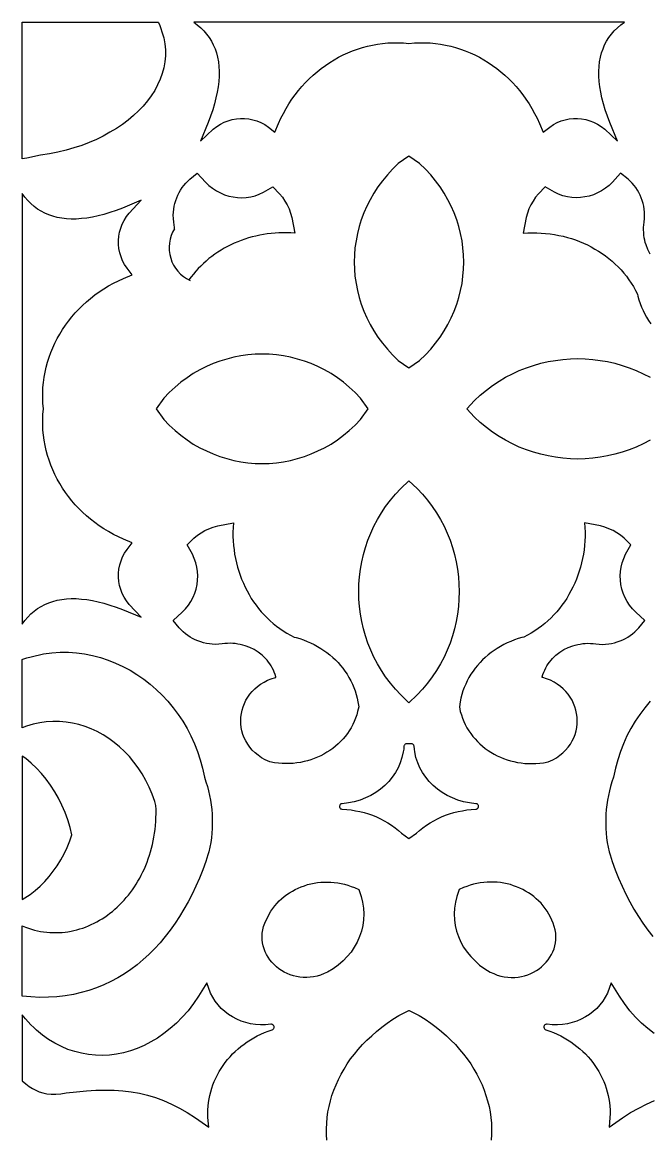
# Model space of a CAD drawing. Extents: x -1917 to -261, y -485 to 605.
# Drawn here: x -1846.6 to -1780.2, y 417.2 to 535.1 of the extents above; entities that cross this region are included whole.
import ezdxf

# ---------------------------------------------------------------- set-up
doc = ezdxf.new("R2010")
doc.units = 0
doc.layers.add('LAYER_1', color=18, linetype='CONTINUOUS')

msp = doc.modelspace()

# ---------------------------------------------------------------- linework, layer by layer
at = {"layer": 'LAYER_1'}
for points in [[(-1839.43, 535.12), (-1832.19, 535.12), (-1832.17, 535.08), (-1832.03, 534.76), (-1831.9, 534.44), (-1831.79, 534.11), (-1831.69, 533.79), (-1831.61, 533.47), (-1831.49, 532.82), (-1831.43, 532.18), (-1831.43, 531.55), (-1831.49, 530.92), (-1831.6, 530.29), (-1831.77, 529.68), (-1831.98, 529.07), (-1832.25, 528.48), (-1832.56, 527.9), (-1832.93, 527.33), (-1833.33, 526.78), (-1833.78, 526.24), (-1834.27, 525.73), (-1834.81, 525.23), (-1835.38, 524.75), (-1835.98, 524.29), (-1836.62, 523.86), (-1837.3, 523.45), (-1838.01, 523.06), (-1838.74, 522.7), (-1839.51, 522.37), (-1840.3, 522.07), (-1841.12, 521.79), (-1841.96, 521.55), (-1842.83, 521.35), (-1843.71, 521.17), (-1844.67, 521.03), (-1845.15, 520.91), (-1845.63, 520.8), (-1846.11, 520.71), (-1846.6, 520.63)], [(-1846.6, 535.12), (-1839.43, 535.12)], [(-1846.6, 520.63), (-1846.6, 535.12)], [(-1830.47, 513.23), (-1830.48, 513.37), (-1830.49, 513.65), (-1830.52, 513.93), (-1830.58, 514.3), (-1830.59, 514.66), (-1830.57, 514.98), (-1830.54, 515.3), (-1830.49, 515.61), (-1830.42, 515.91), (-1830.33, 516.21), (-1830.23, 516.5), (-1830.11, 516.79), (-1829.97, 517.06), (-1829.82, 517.33), (-1829.65, 517.59), (-1829.47, 517.83), (-1829.27, 518.07), (-1829.06, 518.29), (-1828.83, 518.5), (-1828.05, 519.13), (-1827.19, 518.17), (-1826.82, 517.82), (-1826.43, 517.52), (-1826.02, 517.25), (-1825.6, 517.03), (-1825.16, 516.84), (-1824.71, 516.7), (-1824.26, 516.6), (-1823.79, 516.54), (-1823.33, 516.52), (-1822.86, 516.55), (-1822.39, 516.62), (-1821.93, 516.73), (-1821.48, 516.89), (-1821.03, 517.1), (-1820.05, 517.66), (-1819.33, 516.92), (-1819.03, 516.56), (-1818.77, 516.17), (-1818.53, 515.76), (-1818.33, 515.33), (-1818.16, 514.88), (-1818.03, 514.42), (-1817.71, 512.75), (-1818.14, 512.78), (-1818.56, 512.79), (-1818.98, 512.8), (-1819.4, 512.79), (-1819.81, 512.76), (-1820.22, 512.73), (-1820.63, 512.68), (-1821.04, 512.62), (-1821.44, 512.54), (-1821.84, 512.46), (-1822.23, 512.36), (-1822.62, 512.25), (-1823.01, 512.13), (-1823.39, 511.99), (-1823.76, 511.85), (-1824.13, 511.69), (-1824.49, 511.53), (-1824.84, 511.35), (-1825.19, 511.16), (-1825.53, 510.96), (-1825.86, 510.75), (-1826.19, 510.53), (-1826.5, 510.3), (-1826.81, 510.06), (-1827.11, 509.81), (-1827.4, 509.55), (-1827.68, 509.28), (-1827.95, 509.01), (-1828.21, 508.72), (-1828.46, 508.43), (-1828.7, 508.12), (-1828.93, 507.81)], [(-1780.08, 510.55), (-1780.31, 511.02), (-1780.5, 511.52), (-1780.58, 511.76), (-1780.64, 512.02), (-1780.69, 512.28), (-1780.73, 512.55), (-1780.75, 512.82), (-1780.76, 513.1), (-1780.76, 513.37), (-1780.74, 513.65), (-1780.71, 513.93), (-1780.65, 514.3), (-1780.65, 514.66), (-1780.67, 514.98), (-1780.7, 515.3), (-1780.75, 515.61), (-1780.82, 515.91), (-1780.91, 516.21), (-1781.01, 516.5), (-1781.13, 516.79), (-1781.27, 517.06), (-1781.42, 517.33), (-1781.59, 517.59), (-1781.77, 517.83), (-1781.97, 518.07), (-1782.18, 518.29), (-1782.4, 518.5), (-1783.19, 519.13), (-1784.05, 518.17), (-1784.42, 517.82), (-1784.8, 517.52), (-1785.21, 517.25), (-1785.64, 517.03), (-1786.07, 516.84), (-1786.52, 516.7), (-1786.98, 516.6), (-1787.44, 516.54), (-1787.91, 516.52), (-1788.38, 516.55), (-1788.84, 516.62), (-1789.3, 516.73), (-1789.76, 516.89), (-1790.2, 517.1), (-1791.18, 517.66), (-1791.9, 516.92), (-1792.2, 516.56), (-1792.47, 516.17), (-1792.71, 515.76), (-1792.91, 515.33), (-1793.07, 514.88), (-1793.2, 514.42), (-1793.52, 512.75), (-1793.04, 512.78), (-1792.56, 512.8), (-1792.08, 512.79), (-1791.61, 512.77), (-1791.14, 512.74), (-1790.67, 512.69), (-1790.2, 512.62), (-1789.75, 512.53), (-1789.29, 512.43), (-1788.84, 512.31), (-1788.4, 512.18), (-1787.97, 512.04), (-1787.54, 511.87), (-1787.12, 511.7), (-1786.71, 511.51), (-1786.31, 511.3), (-1785.92, 511.08), (-1785.53, 510.85), (-1785.16, 510.6), (-1784.79, 510.35), (-1784.44, 510.07), (-1784.1, 509.79), (-1783.77, 509.49), (-1783.45, 509.18), (-1783.15, 508.86), (-1782.86, 508.53), (-1782.58, 508.19), (-1782.32, 507.83), (-1782.07, 507.47), (-1781.84, 507.09), (-1781.62, 506.7), (-1781.42, 506.31), (-1781.37, 506.1), (-1781.25, 505.71), (-1781.12, 505.31), (-1780.97, 504.93), (-1780.81, 504.56), (-1780.63, 504.19), (-1780.44, 503.84), (-1780.23, 503.5), (-1780.01, 503.16)], [(-1780.08, 490.8), (-1780.8, 490.42), (-1781.53, 490.09), (-1782.28, 489.79), (-1783.03, 489.53), (-1783.8, 489.32), (-1784.58, 489.14), (-1785.36, 489), (-1786.15, 488.9), (-1786.94, 488.84), (-1787.73, 488.82), (-1788.52, 488.84), (-1789.31, 488.9), (-1790.1, 489), (-1790.88, 489.14), (-1791.66, 489.32), (-1792.43, 489.53), (-1793.18, 489.79), (-1793.93, 490.09), (-1794.66, 490.42), (-1795.38, 490.8), (-1796.08, 491.22), (-1796.76, 491.67), (-1797.42, 492.17), (-1798.06, 492.7), (-1798.67, 493.27), (-1799.5, 494.14), (-1798.67, 495.01), (-1798.06, 495.58), (-1797.42, 496.12), (-1796.76, 496.61), (-1796.08, 497.07), (-1795.38, 497.48), (-1794.66, 497.86), (-1793.93, 498.2), (-1793.18, 498.49), (-1792.43, 498.75), (-1791.66, 498.97), (-1790.88, 499.15), (-1790.1, 499.28), (-1789.31, 499.38), (-1788.52, 499.44), (-1787.73, 499.46), (-1786.94, 499.44), (-1786.15, 499.38), (-1785.36, 499.28), (-1784.58, 499.15), (-1783.8, 498.97), (-1783.03, 498.75), (-1782.28, 498.49), (-1781.53, 498.2), (-1780.8, 497.86), (-1780.08, 497.48)], [(-1780.07, 463.14), (-1780.63, 462.46), (-1781.16, 461.75), (-1781.65, 461.02), (-1782.1, 460.25), (-1782.52, 459.46), (-1782.89, 458.64), (-1783.22, 457.8), (-1783.5, 456.93), (-1783.74, 456.04), (-1783.94, 455.09), (-1784.11, 454.61), (-1784.25, 454.12), (-1784.38, 453.64), (-1784.49, 453.15), (-1784.58, 452.65), (-1784.66, 452.16), (-1784.71, 451.66), (-1784.75, 451.16), (-1784.77, 450.66), (-1784.77, 450.16), (-1784.76, 449.66), (-1784.73, 449.16), (-1784.68, 448.66), (-1784.61, 448.17), (-1784.52, 447.67), (-1784.42, 447.18), (-1784.31, 446.86), (-1784.1, 446.17), (-1783.77, 445.27), (-1783.41, 444.39), (-1783.04, 443.54), (-1782.64, 442.7), (-1782.22, 441.89), (-1781.78, 441.1), (-1781.31, 440.34), (-1780.83, 439.6), (-1780.32, 438.89), (-1779.79, 438.2)], [(-1779.65, 427.91), (-1780.32, 428.44), (-1780.97, 429.02), (-1781.6, 429.66), (-1782.2, 430.34), (-1782.78, 431.09), (-1783.33, 431.88), (-1784.18, 433.28), (-1784.6, 432.21), (-1784.82, 431.76), (-1785.09, 431.34), (-1785.39, 430.95), (-1785.73, 430.58), (-1786.1, 430.25), (-1786.5, 429.94), (-1786.92, 429.67), (-1787.37, 429.44), (-1787.84, 429.24), (-1788.33, 429.08), (-1788.84, 428.96), (-1789.36, 428.88), (-1789.89, 428.84), (-1790.43, 428.84), (-1790.98, 428.9), (-1791.05, 428.9), (-1791.11, 428.89), (-1791.16, 428.87), (-1791.21, 428.84), (-1791.25, 428.8), (-1791.28, 428.76), (-1791.3, 428.72), (-1791.32, 428.67), (-1791.33, 428.62), (-1791.32, 428.57), (-1791.31, 428.52), (-1791.3, 428.47), (-1791.27, 428.42), (-1791.23, 428.38), (-1791.18, 428.35), (-1791.12, 428.32), (-1790.71, 428.18), (-1790.31, 428.02), (-1789.92, 427.85), (-1789.54, 427.67), (-1789.17, 427.47), (-1788.82, 427.26), (-1788.47, 427.04), (-1788.14, 426.8), (-1787.82, 426.55), (-1787.51, 426.3), (-1787.21, 426.03), (-1786.93, 425.75), (-1786.65, 425.46), (-1786.4, 425.16), (-1786.15, 424.85), (-1785.92, 424.54), (-1785.7, 424.21), (-1785.5, 423.88), (-1785.31, 423.54), (-1785.14, 423.19), (-1784.98, 422.84), (-1784.84, 422.48), (-1784.72, 422.11), (-1784.61, 421.74), (-1784.51, 421.36), (-1784.44, 420.98), (-1784.38, 420.6), (-1784.34, 420.21), (-1784.31, 419.82), (-1784.31, 419.42), (-1784.32, 419.03), (-1784.4, 417.98), (-1782.98, 418.98), (-1782.13, 419.53), (-1781.28, 420.02), (-1780.44, 420.44), (-1779.61, 420.81)], [(-1814.32, 416.61), (-1814.36, 417.21), (-1814.37, 417.81), (-1814.34, 418.41), (-1814.29, 419), (-1814.21, 419.6), (-1814.09, 420.19), (-1813.95, 420.77), (-1813.78, 421.35), (-1813.58, 421.93), (-1813.35, 422.49), (-1813.1, 423.06), (-1812.81, 423.61), (-1812.5, 424.15), (-1812.16, 424.69), (-1811.8, 425.22), (-1811.4, 425.74), (-1810.99, 426.24), (-1810.54, 426.74), (-1810.07, 427.22), (-1809.57, 427.69), (-1809.05, 428.15), (-1808.5, 428.59), (-1807.93, 429.02), (-1807.33, 429.44), (-1806.71, 429.83), (-1805.65, 430.35), (-1805.62, 430.35), (-1805.59, 430.35), (-1804.53, 429.83), (-1803.9, 429.44), (-1803.31, 429.02), (-1802.73, 428.59), (-1802.19, 428.15), (-1801.66, 427.69), (-1801.17, 427.22), (-1800.7, 426.74), (-1800.25, 426.24), (-1799.83, 425.74), (-1799.44, 425.22), (-1799.07, 424.69), (-1798.73, 424.15), (-1798.42, 423.61), (-1798.14, 423.06), (-1797.88, 422.49), (-1797.66, 421.93), (-1797.46, 421.35), (-1797.29, 420.77), (-1797.14, 420.19), (-1797.03, 419.6), (-1796.95, 419), (-1796.89, 418.41), (-1796.87, 417.81), (-1796.88, 417.21), (-1796.91, 416.61)]]:
    msp.add_lwpolyline(points, dxfattribs=at)
for points in [[(-1805.62, 532.88), (-1805.62, 532.88), (-1805.03, 532.93), (-1804.47, 532.95), (-1803.91, 532.95), (-1803.36, 532.92), (-1802.82, 532.87), (-1802.27, 532.79), (-1801.74, 532.7), (-1801.2, 532.58), (-1800.68, 532.44), (-1800.16, 532.27), (-1799.65, 532.09), (-1799.14, 531.88), (-1798.65, 531.65), (-1798.16, 531.41), (-1797.68, 531.14), (-1797.22, 530.85), (-1796.76, 530.54), (-1796.32, 530.22), (-1795.88, 529.87), (-1795.46, 529.51), (-1795.05, 529.13), (-1794.66, 528.73), (-1794.27, 528.31), (-1793.91, 527.88), (-1793.55, 527.43), (-1793.22, 526.96), (-1792.9, 526.48), (-1792.59, 525.98), (-1792.31, 525.46), (-1792.04, 524.94), (-1791.78, 524.39), (-1791.4, 523.47), (-1790.71, 524.01), (-1790.32, 524.27), (-1789.92, 524.48), (-1789.5, 524.66), (-1789.07, 524.78), (-1788.64, 524.87), (-1788.2, 524.92), (-1787.76, 524.92), (-1787.33, 524.88), (-1786.89, 524.8), (-1786.47, 524.68), (-1786.05, 524.52), (-1785.64, 524.32), (-1785.25, 524.07), (-1784.88, 523.79), (-1783.51, 522.52), (-1784.34, 524.5), (-1784.59, 525.17), (-1784.82, 525.82), (-1785.01, 526.46), (-1785.17, 527.09), (-1785.3, 527.69), (-1785.39, 528.28), (-1785.46, 528.85), (-1785.5, 529.4), (-1785.5, 529.93), (-1785.47, 530.44), (-1785.42, 530.94), (-1785.33, 531.41), (-1785.21, 531.87), (-1785.06, 532.3), (-1784.89, 532.72), (-1784.68, 533.12), (-1784.44, 533.5), (-1784.17, 533.87), (-1783.87, 534.21), (-1783.54, 534.53), (-1783.18, 534.84), (-1782.8, 535.12), (-1805.62, 535.12), (-1828.43, 535.12), (-1828.05, 534.84), (-1827.69, 534.53), (-1827.36, 534.21), (-1827.06, 533.87), (-1826.8, 533.5), (-1826.56, 533.12), (-1826.35, 532.72), (-1826.17, 532.3), (-1826.03, 531.87), (-1825.91, 531.41), (-1825.82, 530.94), (-1825.76, 530.44), (-1825.74, 529.93), (-1825.74, 529.4), (-1825.78, 528.85), (-1825.84, 528.28), (-1825.94, 527.69), (-1826.07, 527.09), (-1826.23, 526.46), (-1826.42, 525.82), (-1826.64, 525.17), (-1826.9, 524.5), (-1827.72, 522.52), (-1826.36, 523.79), (-1825.98, 524.07), (-1825.59, 524.32), (-1825.19, 524.52), (-1824.77, 524.68), (-1824.34, 524.8), (-1823.91, 524.88), (-1823.47, 524.92), (-1823.03, 524.92), (-1822.6, 524.87), (-1822.16, 524.78), (-1821.74, 524.66), (-1821.32, 524.48), (-1820.91, 524.27), (-1820.52, 524.01), (-1819.84, 523.47), (-1819.45, 524.39), (-1819.2, 524.94), (-1818.93, 525.46), (-1818.64, 525.98), (-1818.34, 526.48), (-1818.02, 526.96), (-1817.68, 527.43), (-1817.33, 527.88), (-1816.96, 528.31), (-1816.58, 528.73), (-1816.19, 529.13), (-1815.78, 529.51), (-1815.35, 529.87), (-1814.92, 530.22), (-1814.48, 530.54), (-1814.02, 530.85), (-1813.55, 531.14), (-1813.07, 531.41), (-1812.59, 531.65), (-1812.09, 531.88), (-1811.59, 532.09), (-1811.08, 532.27), (-1810.56, 532.44), (-1810.03, 532.58), (-1809.5, 532.7), (-1808.96, 532.79), (-1808.42, 532.87), (-1807.87, 532.92), (-1807.32, 532.95), (-1806.77, 532.95), (-1806.21, 532.93), (-1805.62, 532.88)], [(-1805.62, 520.92), (-1806.75, 520.13), (-1807.35, 519.55), (-1807.91, 518.94), (-1808.43, 518.31), (-1808.91, 517.66), (-1809.34, 516.99), (-1809.74, 516.31), (-1810.09, 515.61), (-1810.4, 514.9), (-1810.67, 514.18), (-1810.9, 513.45), (-1811.09, 512.71), (-1811.23, 511.96), (-1811.34, 511.21), (-1811.4, 510.45), (-1811.42, 509.7), (-1811.4, 508.94), (-1811.34, 508.19), (-1811.23, 507.44), (-1811.09, 506.69), (-1810.9, 505.95), (-1810.67, 505.22), (-1810.4, 504.5), (-1810.09, 503.79), (-1809.74, 503.09), (-1809.34, 502.4), (-1808.91, 501.74), (-1808.43, 501.09), (-1807.91, 500.46), (-1807.35, 499.85), (-1806.75, 499.27), (-1805.62, 498.48), (-1804.49, 499.27), (-1803.88, 499.85), (-1803.32, 500.46), (-1802.8, 501.09), (-1802.33, 501.74), (-1801.89, 502.4), (-1801.5, 503.09), (-1801.14, 503.79), (-1800.83, 504.5), (-1800.56, 505.22), (-1800.33, 505.95), (-1800.15, 506.69), (-1800, 507.44), (-1799.9, 508.19), (-1799.84, 508.94), (-1799.82, 509.7), (-1799.84, 510.45), (-1799.9, 511.21), (-1800, 511.96), (-1800.15, 512.71), (-1800.33, 513.45), (-1800.56, 514.18), (-1800.83, 514.9), (-1801.14, 515.61), (-1801.5, 516.31), (-1801.89, 516.99), (-1802.33, 517.66), (-1802.8, 518.31), (-1803.32, 518.94), (-1803.88, 519.55), (-1804.49, 520.13)], [(-1844.35, 494.14), (-1844.35, 494.14), (-1844.4, 494.73), (-1844.42, 495.29), (-1844.42, 495.85), (-1844.4, 496.4), (-1844.34, 496.94), (-1844.27, 497.49), (-1844.17, 498.02), (-1844.05, 498.56), (-1843.91, 499.08), (-1843.75, 499.6), (-1843.56, 500.11), (-1843.36, 500.62), (-1843.13, 501.11), (-1842.88, 501.6), (-1842.61, 502.07), (-1842.33, 502.54), (-1842.02, 503), (-1841.69, 503.44), (-1841.35, 503.88), (-1840.98, 504.3), (-1840.6, 504.71), (-1840.2, 505.1), (-1839.79, 505.49), (-1839.35, 505.85), (-1838.9, 506.21), (-1838.44, 506.54), (-1837.95, 506.86), (-1837.45, 507.17), (-1836.94, 507.45), (-1836.41, 507.72), (-1835.87, 507.97), (-1834.94, 508.36), (-1835.49, 509.05), (-1835.75, 509.44), (-1835.96, 509.84), (-1836.13, 510.26), (-1836.26, 510.69), (-1836.35, 511.12), (-1836.39, 511.56), (-1836.4, 512), (-1836.36, 512.43), (-1836.28, 512.87), (-1836.16, 513.29), (-1836, 513.71), (-1835.79, 514.11), (-1835.55, 514.51), (-1835.26, 514.88), (-1833.99, 516.25), (-1835.97, 515.42), (-1836.65, 515.17), (-1837.3, 514.94), (-1837.94, 514.75), (-1838.56, 514.59), (-1839.17, 514.46), (-1839.75, 514.36), (-1840.32, 514.3), (-1840.87, 514.26), (-1841.4, 514.26), (-1841.92, 514.29), (-1842.41, 514.34), (-1842.89, 514.43), (-1843.34, 514.55), (-1843.78, 514.7), (-1844.2, 514.87), (-1844.6, 515.08), (-1844.98, 515.32), (-1845.34, 515.59), (-1845.69, 515.89), (-1846.01, 516.22), (-1846.32, 516.58), (-1846.6, 516.96), (-1846.6, 494.14), (-1846.6, 471.33), (-1846.32, 471.71), (-1846.01, 472.07), (-1845.69, 472.4), (-1845.34, 472.7), (-1844.98, 472.96), (-1844.6, 473.2), (-1844.2, 473.41), (-1843.78, 473.59), (-1843.34, 473.73), (-1842.89, 473.85), (-1842.41, 473.94), (-1841.92, 474), (-1841.4, 474.02), (-1840.87, 474.02), (-1840.32, 473.98), (-1839.75, 473.92), (-1839.17, 473.82), (-1838.56, 473.69), (-1837.94, 473.53), (-1837.3, 473.34), (-1836.65, 473.12), (-1835.97, 472.86), (-1833.99, 472.04), (-1835.26, 473.4), (-1835.55, 473.78), (-1835.79, 474.17), (-1836, 474.57), (-1836.16, 474.99), (-1836.28, 475.42), (-1836.36, 475.85), (-1836.4, 476.29), (-1836.39, 476.73), (-1836.35, 477.16), (-1836.26, 477.6), (-1836.13, 478.02), (-1835.96, 478.44), (-1835.75, 478.85), (-1835.49, 479.24), (-1834.94, 479.92), (-1835.87, 480.31), (-1836.41, 480.56), (-1836.94, 480.83), (-1837.45, 481.12), (-1837.95, 481.42), (-1838.44, 481.74), (-1838.9, 482.08), (-1839.35, 482.43), (-1839.79, 482.8), (-1840.2, 483.18), (-1840.6, 483.57), (-1840.98, 483.98), (-1841.35, 484.4), (-1841.69, 484.84), (-1842.02, 485.28), (-1842.33, 485.74), (-1842.61, 486.21), (-1842.88, 486.68), (-1843.13, 487.17), (-1843.36, 487.67), (-1843.56, 488.17), (-1843.75, 488.68), (-1843.91, 489.2), (-1844.05, 489.73), (-1844.17, 490.26), (-1844.27, 490.8), (-1844.34, 491.34), (-1844.4, 491.89), (-1844.42, 492.44), (-1844.42, 492.99), (-1844.4, 493.55), (-1844.35, 494.14)], [(-1809.95, 494.14), (-1810.74, 495.27), (-1811.33, 495.88), (-1811.94, 496.44), (-1812.56, 496.95), (-1813.21, 497.43), (-1813.88, 497.87), (-1814.56, 498.26), (-1815.26, 498.62), (-1815.97, 498.93), (-1816.69, 499.2), (-1817.43, 499.42), (-1818.17, 499.61), (-1818.91, 499.76), (-1819.66, 499.86), (-1820.42, 499.92), (-1821.17, 499.94), (-1821.93, 499.92), (-1822.69, 499.86), (-1823.44, 499.76), (-1824.18, 499.61), (-1824.92, 499.42), (-1825.66, 499.2), (-1826.38, 498.93), (-1827.09, 498.62), (-1827.79, 498.26), (-1828.47, 497.87), (-1829.14, 497.43), (-1829.79, 496.95), (-1830.41, 496.44), (-1831.02, 495.88), (-1831.61, 495.27), (-1832.4, 494.14), (-1831.61, 493.01), (-1831.02, 492.41), (-1830.41, 491.85), (-1829.79, 491.33), (-1829.14, 490.85), (-1828.47, 490.41), (-1827.79, 490.02), (-1827.09, 489.67), (-1826.38, 489.36), (-1825.66, 489.09), (-1824.92, 488.86), (-1824.18, 488.67), (-1823.44, 488.53), (-1822.69, 488.42), (-1821.93, 488.36), (-1821.17, 488.34), (-1820.42, 488.36), (-1819.66, 488.42), (-1818.91, 488.53), (-1818.17, 488.67), (-1817.43, 488.86), (-1816.69, 489.09), (-1815.97, 489.36), (-1815.26, 489.67), (-1814.56, 490.02), (-1813.88, 490.41), (-1813.21, 490.85), (-1812.56, 491.33), (-1811.94, 491.85), (-1811.33, 492.41), (-1810.74, 493.01)], [(-1805.62, 462.99), (-1806.48, 463.82), (-1807.06, 464.43), (-1807.59, 465.07), (-1808.09, 465.73), (-1808.54, 466.41), (-1808.96, 467.11), (-1809.34, 467.83), (-1809.67, 468.56), (-1809.97, 469.3), (-1810.23, 470.06), (-1810.44, 470.83), (-1810.62, 471.6), (-1810.76, 472.39), (-1810.86, 473.17), (-1810.92, 473.96), (-1810.94, 474.76), (-1810.92, 475.55), (-1810.86, 476.34), (-1810.76, 477.13), (-1810.62, 477.91), (-1810.44, 478.69), (-1810.23, 479.45), (-1809.97, 480.21), (-1809.67, 480.96), (-1809.34, 481.69), (-1808.96, 482.4), (-1808.54, 483.1), (-1808.09, 483.78), (-1807.59, 484.44), (-1807.06, 485.08), (-1806.48, 485.7), (-1805.62, 486.52), (-1804.75, 485.7), (-1804.18, 485.08), (-1803.64, 484.44), (-1803.15, 483.78), (-1802.69, 483.1), (-1802.28, 482.4), (-1801.9, 481.69), (-1801.56, 480.96), (-1801.27, 480.21), (-1801.01, 479.45), (-1800.79, 478.69), (-1800.61, 477.91), (-1800.48, 477.13), (-1800.38, 476.34), (-1800.32, 475.55), (-1800.3, 474.76), (-1800.32, 473.96), (-1800.38, 473.17), (-1800.48, 472.39), (-1800.61, 471.6), (-1800.79, 470.83), (-1801.01, 470.06), (-1801.27, 469.3), (-1801.56, 468.56), (-1801.9, 467.83), (-1802.28, 467.11), (-1802.69, 466.41), (-1803.15, 465.73), (-1803.64, 465.07), (-1804.18, 464.43), (-1804.75, 463.82)], [(-1817.78, 469.95), (-1817.58, 469.89), (-1817.18, 469.78), (-1816.79, 469.64), (-1816.41, 469.49), (-1816.04, 469.33), (-1815.67, 469.15), (-1815.32, 468.96), (-1814.97, 468.75), (-1814.64, 468.53), (-1814.31, 468.3), (-1814, 468.05), (-1813.7, 467.79), (-1813.42, 467.52), (-1813.14, 467.24), (-1812.88, 466.94), (-1812.63, 466.64), (-1812.4, 466.32), (-1812.18, 466), (-1811.98, 465.66), (-1811.79, 465.32), (-1811.62, 464.96), (-1811.47, 464.6), (-1811.33, 464.23), (-1811.21, 463.85), (-1811.11, 463.46), (-1811.03, 463.07), (-1810.95, 462.55), (-1811.06, 462.06), (-1811.16, 461.7), (-1811.28, 461.34), (-1811.42, 461), (-1811.58, 460.66), (-1811.75, 460.34), (-1811.95, 460.02), (-1812.15, 459.72), (-1812.38, 459.42), (-1812.61, 459.14), (-1812.87, 458.88), (-1813.13, 458.62), (-1813.41, 458.38), (-1813.7, 458.15), (-1814, 457.93), (-1814.31, 457.73), (-1814.63, 457.54), (-1814.96, 457.37), (-1815.3, 457.21), (-1815.65, 457.07), (-1816.01, 456.94), (-1816.37, 456.83), (-1816.74, 456.74), (-1817.11, 456.66), (-1817.5, 456.6), (-1817.88, 456.56), (-1818.27, 456.53), (-1818.67, 456.53), (-1819.06, 456.54), (-1819.46, 456.57), (-1819.86, 456.62), (-1820.35, 456.71), (-1820.85, 456.94), (-1821.23, 457.16), (-1821.59, 457.41), (-1821.92, 457.68), (-1822.22, 457.97), (-1822.48, 458.27), (-1822.71, 458.6), (-1822.91, 458.93), (-1823.08, 459.28), (-1823.22, 459.63), (-1823.32, 460), (-1823.39, 460.36), (-1823.43, 460.73), (-1823.44, 461.1), (-1823.43, 461.47), (-1823.38, 461.84), (-1823.3, 462.2), (-1823.19, 462.55), (-1823.06, 462.9), (-1822.9, 463.24), (-1822.7, 463.57), (-1822.49, 463.88), (-1822.24, 464.18), (-1821.96, 464.46), (-1821.66, 464.72), (-1821.34, 464.96), (-1820.98, 465.17), (-1820.61, 465.36), (-1820.21, 465.52), (-1819.78, 465.65), (-1819.72, 465.67), (-1819.74, 465.74), (-1819.81, 465.98), (-1819.89, 466.22), (-1819.99, 466.44), (-1820.1, 466.67), (-1820.22, 466.88), (-1820.36, 467.09), (-1820.5, 467.3), (-1820.66, 467.49), (-1820.83, 467.68), (-1821, 467.85), (-1821.18, 468.02), (-1821.59, 468.33), (-1822.03, 468.61), (-1822.49, 468.84), (-1822.99, 469.03), (-1823.24, 469.1), (-1823.5, 469.16), (-1823.76, 469.21), (-1824.03, 469.25), (-1824.3, 469.28), (-1824.57, 469.29), (-1824.85, 469.28), (-1825.13, 469.27), (-1825.41, 469.24), (-1825.78, 469.18), (-1826.14, 469.17), (-1826.46, 469.19), (-1826.77, 469.22), (-1827.08, 469.27), (-1827.39, 469.34), (-1827.69, 469.43), (-1827.98, 469.53), (-1828.26, 469.65), (-1828.54, 469.79), (-1828.81, 469.94), (-1829.06, 470.11), (-1829.31, 470.29), (-1829.55, 470.49), (-1829.77, 470.7), (-1829.97, 470.93), (-1830.61, 471.71), (-1829.65, 472.57), (-1829.3, 472.94), (-1828.99, 473.33), (-1828.73, 473.73), (-1828.5, 474.16), (-1828.32, 474.6), (-1828.18, 475.04), (-1828.08, 475.5), (-1828.02, 475.97), (-1828, 476.43), (-1828.03, 476.9), (-1828.1, 477.36), (-1828.21, 477.83), (-1828.37, 478.28), (-1828.57, 478.73), (-1829.14, 479.71), (-1828.4, 480.43), (-1828.04, 480.73), (-1827.65, 480.99), (-1827.24, 481.23), (-1826.81, 481.43), (-1826.36, 481.6), (-1825.89, 481.72), (-1824.22, 482.05), (-1824.26, 481.56), (-1824.27, 481.08), (-1824.27, 480.61), (-1824.25, 480.13), (-1824.22, 479.66), (-1824.16, 479.19), (-1824.09, 478.73), (-1824.01, 478.27), (-1823.91, 477.82), (-1823.79, 477.37), (-1823.66, 476.93), (-1823.51, 476.49), (-1823.35, 476.07), (-1823.17, 475.65), (-1822.98, 475.23), (-1822.78, 474.83), (-1822.56, 474.44), (-1822.33, 474.05), (-1822.08, 473.68), (-1821.82, 473.32), (-1821.55, 472.96), (-1821.27, 472.62), (-1820.97, 472.29), (-1820.66, 471.98), (-1820.34, 471.67), (-1820.01, 471.38), (-1819.66, 471.11), (-1819.31, 470.84), (-1818.94, 470.6), (-1818.57, 470.36), (-1818.18, 470.15)], [(-1793.45, 469.95), (-1793.65, 469.89), (-1794.05, 469.78), (-1794.44, 469.64), (-1794.82, 469.49), (-1795.2, 469.33), (-1795.56, 469.15), (-1795.92, 468.96), (-1796.26, 468.75), (-1796.6, 468.53), (-1796.92, 468.3), (-1797.23, 468.05), (-1797.53, 467.79), (-1797.82, 467.52), (-1798.09, 467.24), (-1798.35, 466.94), (-1798.6, 466.64), (-1798.83, 466.32), (-1799.05, 466), (-1799.26, 465.66), (-1799.44, 465.32), (-1799.61, 464.96), (-1799.77, 464.6), (-1799.9, 464.23), (-1800.02, 463.85), (-1800.12, 463.46), (-1800.2, 463.07), (-1800.28, 462.55), (-1800.18, 462.06), (-1800.07, 461.7), (-1799.95, 461.34), (-1799.81, 461), (-1799.65, 460.66), (-1799.48, 460.34), (-1799.29, 460.02), (-1799.08, 459.72), (-1798.86, 459.42), (-1798.62, 459.14), (-1798.37, 458.88), (-1798.1, 458.62), (-1797.83, 458.38), (-1797.54, 458.15), (-1797.24, 457.93), (-1796.93, 457.73), (-1796.6, 457.54), (-1796.27, 457.37), (-1795.93, 457.21), (-1795.59, 457.07), (-1795.23, 456.94), (-1794.87, 456.83), (-1794.5, 456.74), (-1794.12, 456.66), (-1793.74, 456.6), (-1793.35, 456.56), (-1792.96, 456.53), (-1792.57, 456.53), (-1792.17, 456.54), (-1791.77, 456.57), (-1791.37, 456.62), (-1790.88, 456.71), (-1790.39, 456.94), (-1790, 457.16), (-1789.64, 457.41), (-1789.31, 457.68), (-1789.02, 457.97), (-1788.75, 458.27), (-1788.52, 458.6), (-1788.32, 458.93), (-1788.15, 459.28), (-1788.02, 459.63), (-1787.91, 460), (-1787.84, 460.36), (-1787.8, 460.73), (-1787.79, 461.1), (-1787.81, 461.47), (-1787.86, 461.84), (-1787.93, 462.2), (-1788.04, 462.55), (-1788.18, 462.9), (-1788.34, 463.24), (-1788.53, 463.57), (-1788.75, 463.88), (-1789, 464.18), (-1789.27, 464.46), (-1789.57, 464.72), (-1789.9, 464.96), (-1790.25, 465.17), (-1790.63, 465.36), (-1791.03, 465.52), (-1791.45, 465.65), (-1791.51, 465.67), (-1791.5, 465.74), (-1791.43, 465.98), (-1791.34, 466.22), (-1791.24, 466.44), (-1791.13, 466.67), (-1791.01, 466.88), (-1790.88, 467.09), (-1790.73, 467.3), (-1790.57, 467.49), (-1790.41, 467.68), (-1790.23, 467.85), (-1790.05, 468.02), (-1789.64, 468.33), (-1789.2, 468.61), (-1788.74, 468.84), (-1788.24, 469.03), (-1788, 469.1), (-1787.74, 469.16), (-1787.47, 469.21), (-1787.21, 469.25), (-1786.94, 469.28), (-1786.66, 469.29), (-1786.38, 469.28), (-1786.11, 469.27), (-1785.82, 469.24), (-1785.45, 469.18), (-1785.09, 469.17), (-1784.78, 469.19), (-1784.46, 469.22), (-1784.15, 469.27), (-1783.85, 469.34), (-1783.55, 469.43), (-1783.25, 469.53), (-1782.97, 469.65), (-1782.69, 469.79), (-1782.43, 469.94), (-1782.17, 470.11), (-1781.92, 470.29), (-1781.69, 470.49), (-1781.47, 470.7), (-1781.26, 470.93), (-1780.62, 471.71), (-1781.59, 472.57), (-1781.93, 472.94), (-1782.24, 473.33), (-1782.51, 473.73), (-1782.73, 474.16), (-1782.92, 474.6), (-1783.06, 475.04), (-1783.16, 475.5), (-1783.22, 475.97), (-1783.23, 476.43), (-1783.21, 476.9), (-1783.14, 477.36), (-1783.02, 477.83), (-1782.86, 478.28), (-1782.66, 478.73), (-1782.1, 479.71), (-1782.83, 480.43), (-1783.2, 480.73), (-1783.59, 480.99), (-1784, 481.23), (-1784.43, 481.43), (-1784.88, 481.6), (-1785.34, 481.72), (-1787.01, 482.05), (-1786.98, 481.56), (-1786.96, 481.08), (-1786.96, 480.61), (-1786.98, 480.13), (-1787.02, 479.66), (-1787.07, 479.19), (-1787.14, 478.73), (-1787.23, 478.27), (-1787.33, 477.82), (-1787.44, 477.37), (-1787.57, 476.93), (-1787.72, 476.49), (-1787.88, 476.07), (-1788.06, 475.65), (-1788.25, 475.23), (-1788.46, 474.83), (-1788.67, 474.44), (-1788.91, 474.05), (-1789.15, 473.68), (-1789.41, 473.32), (-1789.68, 472.96), (-1789.97, 472.62), (-1790.26, 472.29), (-1790.57, 471.98), (-1790.89, 471.67), (-1791.23, 471.38), (-1791.57, 471.11), (-1791.93, 470.84), (-1792.29, 470.6), (-1792.67, 470.36), (-1793.05, 470.15)], [(-1846.6, 467.57), (-1846.54, 467.59), (-1846.1, 467.73), (-1845.66, 467.86), (-1845.22, 467.97), (-1844.78, 468.07), (-1844.33, 468.15), (-1843.45, 468.27), (-1842.57, 468.33), (-1841.7, 468.33), (-1840.84, 468.27), (-1839.99, 468.16), (-1839.14, 467.99), (-1838.32, 467.78), (-1837.5, 467.51), (-1836.71, 467.19), (-1835.93, 466.83), (-1835.17, 466.43), (-1834.44, 465.98), (-1833.73, 465.49), (-1833.05, 464.95), (-1832.39, 464.38), (-1831.77, 463.78), (-1831.17, 463.14), (-1830.61, 462.46), (-1830.08, 461.75), (-1829.59, 461.02), (-1829.13, 460.25), (-1828.72, 459.46), (-1828.35, 458.64), (-1828.02, 457.8), (-1827.73, 456.93), (-1827.49, 456.04), (-1827.29, 455.09), (-1827.13, 454.61), (-1826.98, 454.12), (-1826.86, 453.64), (-1826.75, 453.15), (-1826.66, 452.65), (-1826.58, 452.16), (-1826.52, 451.66), (-1826.49, 451.16), (-1826.46, 450.66), (-1826.46, 450.16), (-1826.48, 449.66), (-1826.51, 449.16), (-1826.56, 448.66), (-1826.63, 448.17), (-1826.72, 447.67), (-1826.82, 447.18), (-1826.93, 446.86), (-1827.14, 446.17), (-1827.47, 445.27), (-1827.82, 444.39), (-1828.2, 443.54), (-1828.6, 442.7), (-1829.02, 441.89), (-1829.46, 441.1), (-1829.92, 440.34), (-1830.41, 439.6), (-1830.92, 438.89), (-1831.45, 438.2), (-1832, 437.54), (-1832.57, 436.91), (-1833.17, 436.31), (-1833.79, 435.75), (-1834.43, 435.21), (-1835.09, 434.71), (-1835.77, 434.25), (-1836.48, 433.82), (-1837.21, 433.43), (-1837.96, 433.07), (-1838.73, 432.76), (-1839.53, 432.48), (-1840.34, 432.25), (-1841.18, 432.06), (-1842.04, 431.92), (-1842.92, 431.82), (-1843.82, 431.76), (-1844.74, 431.75), (-1845.68, 431.79), (-1846.6, 431.87), (-1846.6, 439.34), (-1846.27, 439.21), (-1845.95, 439.09), (-1845.63, 438.98), (-1845.3, 438.89), (-1844.98, 438.81), (-1844.65, 438.75), (-1844.33, 438.69), (-1844, 438.65), (-1843.68, 438.63), (-1843.35, 438.61), (-1843.03, 438.61), (-1842.71, 438.61), (-1842.38, 438.64), (-1842.06, 438.67), (-1841.75, 438.71), (-1841.43, 438.77), (-1841.12, 438.83), (-1840.8, 438.91), (-1840.49, 439), (-1840.19, 439.1), (-1839.88, 439.21), (-1839.58, 439.33), (-1839.28, 439.46), (-1838.99, 439.6), (-1838.7, 439.76), (-1838.41, 439.92), (-1838.13, 440.09), (-1837.85, 440.27), (-1837.58, 440.46), (-1837.31, 440.66), (-1837.05, 440.87), (-1836.79, 441.09), (-1836.53, 441.32), (-1836.29, 441.56), (-1836.04, 441.8), (-1835.81, 442.06), (-1835.58, 442.32), (-1835.35, 442.59), (-1835.13, 442.87), (-1834.92, 443.16), (-1834.72, 443.46), (-1834.52, 443.76), (-1834.34, 444.07), (-1834.15, 444.39), (-1833.98, 444.71), (-1833.81, 445.05), (-1833.66, 445.39), (-1833.51, 445.73), (-1833.37, 446.09), (-1833.24, 446.45), (-1833.11, 446.81), (-1833, 447.19), (-1832.9, 447.57), (-1832.8, 447.95), (-1832.72, 448.34), (-1832.64, 448.74), (-1832.58, 449.14), (-1832.52, 449.55), (-1832.48, 449.96), (-1832.45, 450.38), (-1832.43, 450.8), (-1832.42, 451.23), (-1832.42, 451.67), (-1832.43, 452.1), (-1832.55, 452.51), (-1832.83, 453.28), (-1833.15, 454.03), (-1833.5, 454.75), (-1833.89, 455.43), (-1834.31, 456.08), (-1834.76, 456.69), (-1835.24, 457.27), (-1835.75, 457.81), (-1836.29, 458.31), (-1836.85, 458.78), (-1837.43, 459.2), (-1838.03, 459.58), (-1838.65, 459.92), (-1839.29, 460.21), (-1839.94, 460.46), (-1840.6, 460.67), (-1841.28, 460.82), (-1841.96, 460.93), (-1842.65, 460.99), (-1843.35, 461), (-1844.05, 460.95), (-1844.75, 460.85), (-1845.45, 460.7), (-1846.15, 460.5), (-1846.6, 460.33)], [(-1805.62, 458.64), (-1805.75, 458.64), (-1805.86, 458.63), (-1805.95, 458.61), (-1806.02, 458.58), (-1806.07, 458.54), (-1806.11, 458.49), (-1806.14, 458.44), (-1806.15, 458.38), (-1806.18, 458.07), (-1806.23, 457.77), (-1806.36, 457.19), (-1806.54, 456.63), (-1806.78, 456.09), (-1807.06, 455.58), (-1807.39, 455.09), (-1807.77, 454.63), (-1808.19, 454.21), (-1808.64, 453.82), (-1809.13, 453.47), (-1809.66, 453.16), (-1810.21, 452.89), (-1810.8, 452.66), (-1811.41, 452.49), (-1812.04, 452.36), (-1812.7, 452.28), (-1812.77, 452.27), (-1812.83, 452.25), (-1812.87, 452.22), (-1812.91, 452.18), (-1812.94, 452.13), (-1812.96, 452.08), (-1812.97, 452.03), (-1812.98, 451.98), (-1812.97, 451.93), (-1812.96, 451.88), (-1812.93, 451.83), (-1812.9, 451.79), (-1812.86, 451.75), (-1812.81, 451.72), (-1812.75, 451.7), (-1812.69, 451.69), (-1812.21, 451.67), (-1811.74, 451.62), (-1811.27, 451.54), (-1810.82, 451.45), (-1810.37, 451.34), (-1809.92, 451.2), (-1809.49, 451.05), (-1809.06, 450.88), (-1808.65, 450.68), (-1808.24, 450.47), (-1807.85, 450.24), (-1807.46, 449.99), (-1807.09, 449.73), (-1806.74, 449.44), (-1806.4, 449.14), (-1805.62, 448.6), (-1804.84, 449.14), (-1804.5, 449.44), (-1804.14, 449.73), (-1803.77, 449.99), (-1803.39, 450.24), (-1803, 450.47), (-1802.59, 450.68), (-1802.17, 450.88), (-1801.75, 451.05), (-1801.31, 451.2), (-1800.87, 451.34), (-1800.42, 451.45), (-1799.96, 451.54), (-1799.5, 451.62), (-1799.03, 451.67), (-1798.55, 451.69), (-1798.48, 451.7), (-1798.43, 451.72), (-1798.38, 451.75), (-1798.34, 451.79), (-1798.3, 451.83), (-1798.28, 451.88), (-1798.27, 451.93), (-1798.26, 451.98), (-1798.26, 452.03), (-1798.27, 452.08), (-1798.29, 452.13), (-1798.32, 452.18), (-1798.36, 452.22), (-1798.41, 452.25), (-1798.47, 452.27), (-1798.53, 452.28), (-1799.2, 452.36), (-1799.83, 452.49), (-1800.44, 452.66), (-1801.02, 452.89), (-1801.58, 453.16), (-1802.1, 453.47), (-1802.59, 453.82), (-1803.05, 454.21), (-1803.47, 454.63), (-1803.84, 455.09), (-1804.17, 455.58), (-1804.46, 456.09), (-1804.69, 456.63), (-1804.88, 457.19), (-1805.01, 457.77), (-1805.05, 458.07), (-1805.08, 458.38), (-1805.1, 458.44), (-1805.12, 458.49), (-1805.16, 458.54), (-1805.22, 458.58), (-1805.29, 458.61), (-1805.38, 458.63), (-1805.49, 458.64)], [(-1846.6, 457.33), (-1846.6, 442.13), (-1846.33, 442.29), (-1845.77, 442.67), (-1845.23, 443.09), (-1844.71, 443.55), (-1844.22, 444.04), (-1843.76, 444.56), (-1843.32, 445.12), (-1842.9, 445.71), (-1842.52, 446.32), (-1842.17, 446.97), (-1841.85, 447.64), (-1841.56, 448.34), (-1841.33, 448.99), (-1841.52, 449.75), (-1841.77, 450.56), (-1842.06, 451.35), (-1842.39, 452.11), (-1842.75, 452.85), (-1843.16, 453.55), (-1843.59, 454.23), (-1844.06, 454.87), (-1844.56, 455.47), (-1845.09, 456.04), (-1845.65, 456.57), (-1846.23, 457.07)], [(-1810.86, 438.19), (-1811.11, 437.62), (-1811.41, 437.08), (-1811.76, 436.56), (-1812.16, 436.07), (-1812.61, 435.61), (-1813.11, 435.18), (-1813.65, 434.79), (-1814.24, 434.44), (-1814.61, 434.27), (-1814.98, 434.12), (-1815.35, 434.01), (-1815.72, 433.93), (-1816.09, 433.88), (-1816.46, 433.86), (-1816.82, 433.87), (-1817.18, 433.9), (-1817.53, 433.96), (-1817.87, 434.04), (-1818.2, 434.15), (-1818.52, 434.28), (-1818.83, 434.43), (-1819.12, 434.6), (-1819.41, 434.79), (-1819.67, 435), (-1819.92, 435.23), (-1820.15, 435.47), (-1820.36, 435.73), (-1820.55, 436), (-1820.72, 436.28), (-1820.86, 436.58), (-1820.98, 436.89), (-1821.08, 437.2), (-1821.15, 437.53), (-1821.18, 437.86), (-1821.19, 438.21), (-1821.17, 438.55), (-1821.11, 438.9), (-1821.02, 439.25), (-1820.9, 439.6), (-1820.74, 439.95), (-1820.59, 440.27), (-1820.43, 440.58), (-1820.24, 440.88), (-1820.04, 441.18), (-1819.83, 441.45), (-1819.6, 441.72), (-1819.36, 441.97), (-1819.11, 442.21), (-1818.84, 442.43), (-1818.56, 442.64), (-1818.27, 442.84), (-1817.97, 443.02), (-1817.67, 443.18), (-1817.35, 443.34), (-1817.03, 443.47), (-1816.7, 443.59), (-1816.36, 443.7), (-1816.02, 443.78), (-1815.67, 443.86), (-1815.32, 443.91), (-1814.97, 443.95), (-1814.61, 443.98), (-1814.25, 443.98), (-1813.89, 443.97), (-1813.53, 443.94), (-1813.17, 443.89), (-1812.81, 443.83), (-1812.45, 443.74), (-1812.1, 443.64), (-1811.75, 443.52), (-1811.4, 443.38), (-1810.95, 443.17), (-1810.69, 442.45), (-1810.54, 441.83), (-1810.45, 441.21), (-1810.41, 440.59), (-1810.44, 439.98), (-1810.52, 439.37), (-1810.66, 438.77)], [(-1800.38, 438.19), (-1800.13, 437.62), (-1799.83, 437.08), (-1799.47, 436.56), (-1799.07, 436.07), (-1798.62, 435.61), (-1798.13, 435.18), (-1797.58, 434.79), (-1797, 434.44), (-1796.63, 434.27), (-1796.26, 434.12), (-1795.89, 434.01), (-1795.52, 433.93), (-1795.15, 433.88), (-1794.78, 433.86), (-1794.42, 433.87), (-1794.06, 433.9), (-1793.71, 433.96), (-1793.37, 434.04), (-1793.04, 434.15), (-1792.72, 434.28), (-1792.41, 434.43), (-1792.11, 434.6), (-1791.83, 434.79), (-1791.56, 435), (-1791.32, 435.23), (-1791.09, 435.47), (-1790.88, 435.73), (-1790.68, 436), (-1790.52, 436.28), (-1790.37, 436.58), (-1790.25, 436.89), (-1790.16, 437.2), (-1790.09, 437.53), (-1790.05, 437.86), (-1790.05, 438.21), (-1790.07, 438.55), (-1790.13, 438.9), (-1790.22, 439.25), (-1790.34, 439.6), (-1790.5, 439.95), (-1790.64, 440.27), (-1790.81, 440.58), (-1790.99, 440.88), (-1791.19, 441.18), (-1791.41, 441.45), (-1791.63, 441.72), (-1791.88, 441.97), (-1792.13, 442.21), (-1792.4, 442.43), (-1792.67, 442.64), (-1792.96, 442.84), (-1793.26, 443.02), (-1793.57, 443.18), (-1793.88, 443.34), (-1794.21, 443.47), (-1794.54, 443.59), (-1794.87, 443.7), (-1795.22, 443.78), (-1795.56, 443.86), (-1795.91, 443.91), (-1796.27, 443.95), (-1796.62, 443.98), (-1796.98, 443.98), (-1797.34, 443.97), (-1797.7, 443.94), (-1798.06, 443.89), (-1798.42, 443.83), (-1798.78, 443.74), (-1799.14, 443.64), (-1799.49, 443.52), (-1799.84, 443.38), (-1800.29, 443.17), (-1800.54, 442.45), (-1800.7, 441.83), (-1800.79, 441.21), (-1800.82, 440.59), (-1800.8, 439.98), (-1800.71, 439.37), (-1800.57, 438.77)], [(-1846.6, 429.9), (-1846.6, 422.9), (-1846.2, 422.57), (-1845.86, 422.32), (-1845.51, 422.1), (-1845.16, 421.9), (-1844.79, 421.74), (-1844.4, 421.62), (-1843.98, 421.54), (-1843.53, 421.49), (-1843.04, 421.49), (-1842.51, 421.53), (-1841.95, 421.62), (-1840.86, 421.75), (-1839.8, 421.85), (-1838.79, 421.91), (-1837.81, 421.93), (-1836.87, 421.91), (-1835.95, 421.84), (-1835.05, 421.73), (-1834.18, 421.58), (-1833.32, 421.37), (-1832.47, 421.12), (-1831.63, 420.81), (-1830.79, 420.44), (-1829.95, 420.02), (-1829.11, 419.53), (-1828.25, 418.98), (-1826.84, 417.98), (-1826.92, 419.03), (-1826.93, 419.42), (-1826.92, 419.82), (-1826.9, 420.21), (-1826.86, 420.6), (-1826.8, 420.98), (-1826.72, 421.36), (-1826.63, 421.74), (-1826.52, 422.11), (-1826.39, 422.48), (-1826.25, 422.84), (-1826.09, 423.19), (-1825.92, 423.54), (-1825.73, 423.88), (-1825.53, 424.21), (-1825.32, 424.54), (-1825.08, 424.85), (-1824.84, 425.16), (-1824.58, 425.46), (-1824.31, 425.75), (-1824.03, 426.03), (-1823.73, 426.3), (-1823.42, 426.55), (-1823.1, 426.8), (-1822.76, 427.04), (-1822.42, 427.26), (-1822.06, 427.47), (-1821.69, 427.67), (-1821.32, 427.85), (-1820.93, 428.02), (-1820.53, 428.18), (-1820.11, 428.32), (-1820.06, 428.35), (-1820.01, 428.38), (-1819.97, 428.42), (-1819.94, 428.47), (-1819.92, 428.52), (-1819.91, 428.57), (-1819.91, 428.62), (-1819.92, 428.67), (-1819.93, 428.72), (-1819.96, 428.76), (-1819.99, 428.8), (-1820.03, 428.84), (-1820.07, 428.87), (-1820.13, 428.89), (-1820.19, 428.9), (-1820.25, 428.9), (-1820.81, 428.84), (-1821.35, 428.84), (-1821.88, 428.88), (-1822.4, 428.96), (-1822.9, 429.08), (-1823.39, 429.24), (-1823.86, 429.44), (-1824.31, 429.67), (-1824.74, 429.94), (-1825.14, 430.25), (-1825.51, 430.58), (-1825.84, 430.95), (-1826.15, 431.34), (-1826.41, 431.76), (-1826.64, 432.21), (-1827.05, 433.28), (-1827.91, 431.88), (-1828.46, 431.09), (-1829.03, 430.34), (-1829.64, 429.66), (-1830.26, 429.02), (-1830.91, 428.44), (-1831.58, 427.91), (-1832.27, 427.44), (-1832.97, 427.02), (-1833.68, 426.65), (-1834.41, 426.34), (-1835.14, 426.09), (-1835.88, 425.88), (-1836.62, 425.73), (-1837.36, 425.64), (-1838.11, 425.6), (-1838.85, 425.62), (-1839.58, 425.69), (-1840.31, 425.82), (-1841.04, 426), (-1841.75, 426.23), (-1842.45, 426.53), (-1843.13, 426.88), (-1843.8, 427.28), (-1844.45, 427.74), (-1845.08, 428.27), (-1845.38, 428.55), (-1845.68, 428.84), (-1846.26, 429.48)]]:
    msp.add_lwpolyline(points, close=True, dxfattribs=at)
msp.add_lwpolyline([(-1830.47, 513.23, 0.447388), (-1828.82, 507.75)], format="xyb", dxfattribs=at)

doc.saveas('drawing.dxf')
